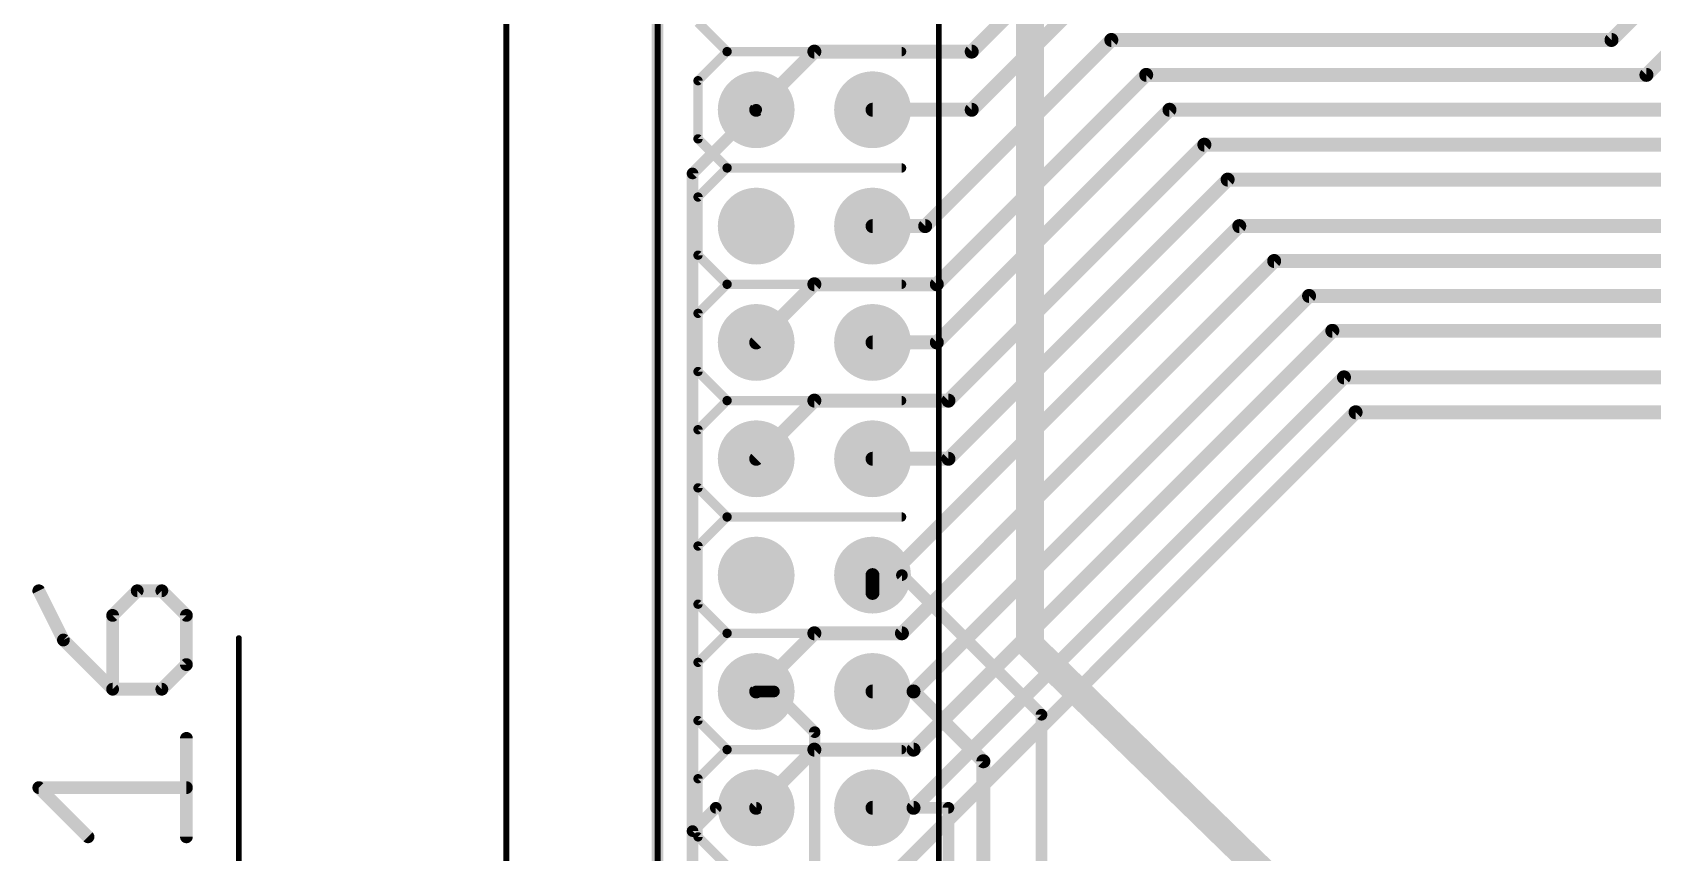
# Model space of a CAD drawing. Extents: x -15 to 72, y -20 to 100.
# Drawn here: x -13.65 to 21.73, y 53.63 to 71.54 of the extents above; entities that cross this region are included whole.
import ezdxf

# ---------------------------------------------------------------- set-up
doc = ezdxf.new("R2010")
doc.units = 0
for name, color, linetype in [('1', 12, 'CONTINUOUS'), ('16', 132, 'CONTINUOUS'), ('17', 110, 'CONTINUOUS'), ('20', 53, 'CONTINUOUS'), ('22', 6, 'CONTINUOUS'), ('51', 253, 'CONTINUOUS')]:
    doc.layers.add(name, color=color, linetype=linetype)

# ---------------------------------------------------------------- blocks, each defined once
blk = doc.blocks.new('ROUNDP')
at = {"const_width": 0.5}
blk.add_lwpolyline([(0, -0.25, 1), (0, 0.25, 1), (0, -0.25)], format="xyb", dxfattribs=at)

msp = doc.modelspace()

# ---------------------------------------------------------------- linework, layer by layer
at = {"layer": '1'}
for points, const_width in [([(0, 0), (0, 85.09)], 0.254), ([(20.828, 71.374), (28.448, 78.994)], 0.3048), ([(21.59, 70.612), (29.718, 78.74)], 0.3048), ([(6.858, 71.12), (8.636, 72.898)], 0.3048), ([(6.858, 69.85), (9.144, 72.136)], 0.3048), ([(5.842, 67.31), (9.906, 71.374)], 0.3048), ([(9.906, 71.374), (20.828, 71.374)], 0.3048), ([(2.152, 69.85), (3.422, 71.12)], 0.3048), ([(3.422, 71.12), (6.858, 71.12)], 0.3048), ([(6.096, 66.04), (10.668, 70.612)], 0.3048), ([(10.668, 70.612), (21.59, 70.612)], 0.3048), ([(4.692, 69.85), (6.858, 69.85)], 0.3048), ([(6.096, 64.77), (11.176, 69.85)], 0.3048), ([(11.176, 69.85), (22.352, 69.85)], 0.3048), ([(6.35, 63.5), (11.938, 69.088)], 0.3048), ([(11.938, 69.088), (22.86, 69.088)], 0.3048), ([(6.35, 62.23), (12.446, 68.326)], 0.3048), ([(12.446, 68.326), (23.622, 68.326)], 0.3048), ([(4.692, 67.31), (5.842, 67.31)], 0.3048), ([(4.692, 59.302), (12.7, 67.31)], 0.3048), ([(12.7, 67.31), (24.13, 67.31)], 0.3048), ([(5.334, 58.42), (13.462, 66.548)], 0.3048), ([(13.462, 66.548), (24.892, 66.548)], 0.3048), ([(2.152, 64.77), (3.422, 66.04)], 0.3048), ([(3.422, 66.04), (6.096, 66.04)], 0.3048), ([(5.588, 57.15), (14.224, 65.786)], 0.3048), ([(14.224, 65.786), (25.654, 65.786)], 0.3048), ([(5.588, 55.88), (14.732, 65.024)], 0.3048), ([(14.732, 65.024), (26.416, 65.024)], 0.3048), ([(4.692, 64.77), (6.096, 64.77)], 0.3048), ([(5.588, 54.61), (14.986, 64.008)], 0.3048), ([(14.986, 64.008), (26.924, 64.008)], 0.3048), ([(2.152, 62.23), (3.422, 63.5)], 0.3048), ([(3.422, 63.5), (6.35, 63.5)], 0.3048), ([(5.334, 53.34), (15.24, 63.246)], 0.3048), ([(15.24, 63.246), (27.686, 63.246)], 0.3048), ([(4.692, 62.23), (6.35, 62.23)], 0.3048), ([(4.692, 59.69), (4.692, 59.302)], 0.3048), ([(2.152, 57.15), (3.422, 58.42)], 0.3048), ([(3.422, 58.42), (5.334, 58.42)], 0.3048), ([(4.692, 57.15), (5.588, 57.15)], 0.3048), ([(2.152, 54.61), (3.422, 55.88)], 0.3048), ([(3.422, 55.88), (5.588, 55.88)], 0.3048), ([(0.762, 54.102), (1.27, 54.61)], 0.254), ([(1.27, 54.61), (2.152, 54.61)], 0.254), ([(4.692, 54.61), (5.588, 54.61)], 0.3048), ([(0.762, 54.102), (0.762, 48.895)], 0.254)]:
    msp.add_lwpolyline(points, dxfattribs=dict(at, const_width=const_width))
for points, const_width in [([(9.906, 71.4502, 1), (9.906, 71.2978)], 0.1524), ([(9.9599, 71.3201, 1), (9.8521, 71.4279)], 0.1524), ([(20.7741, 71.4279, 1), (20.8819, 71.3201)], 0.1524), ([(20.828, 71.2978, 1), (20.828, 71.4502)], 0.1524), ([(3.422, 71.1962, 1), (3.422, 71.0438)], 0.1524), ([(3.4759, 71.0661, 1), (3.3681, 71.1739)], 0.1524), ([(6.8041, 71.1739, 1), (6.9119, 71.0661)], 0.1524), ([(6.858, 71.0438, 1), (6.858, 71.1962)], 0.1524), ([(10.668, 70.6882, 1), (10.668, 70.5358)], 0.1524), ([(10.7219, 70.5581, 1), (10.6141, 70.6659)], 0.1524), ([(21.59, 70.5358, 1), (21.59, 70.6882)], 0.1524), ([(21.5361, 70.6659, 1), (21.6439, 70.5581)], 0.1524), ([(2.0981, 69.9039, 1), (2.2059, 69.7961)], 0.1524), ([(4.692, 69.9262, 1), (4.692, 69.7738)], 0.1524), ([(6.8041, 69.9039, 1), (6.9119, 69.7961)], 0.1524), ([(6.858, 69.7738, 1), (6.858, 69.9262)], 0.1524), ([(11.176, 69.9262, 1), (11.176, 69.7738)], 0.1524), ([(11.2299, 69.7961, 1), (11.1221, 69.9039)], 0.1524), ([(11.938, 69.1642, 1), (11.938, 69.0118)], 0.1524), ([(11.9919, 69.0341, 1), (11.8841, 69.1419)], 0.1524), ([(12.446, 68.4022, 1), (12.446, 68.2498)], 0.1524), ([(12.4999, 68.2721, 1), (12.3921, 68.3799)], 0.1524), ([(4.692, 67.3862, 1), (4.692, 67.2338)], 0.1524), ([(5.7881, 67.3639, 1), (5.8959, 67.2561)], 0.1524), ([(5.842, 67.2338, 1), (5.842, 67.3862)], 0.1524), ([(12.7, 67.3862, 1), (12.7, 67.2338)], 0.1524), ([(12.7539, 67.2561, 1), (12.6461, 67.3639)], 0.1524), ([(13.462, 66.6242, 1), (13.462, 66.4718)], 0.1524), ([(13.5159, 66.4941, 1), (13.4081, 66.6019)], 0.1524), ([(3.422, 66.1162, 1), (3.422, 65.9638)], 0.1524), ([(3.4759, 65.9861, 1), (3.3681, 66.0939)], 0.1524), ([(6.0421, 66.0939, 1), (6.1499, 65.9861)], 0.1524), ([(6.096, 65.9638, 1), (6.096, 66.1162)], 0.1524), ([(14.224, 65.8622, 1), (14.224, 65.7098)], 0.1524), ([(14.2779, 65.7321, 1), (14.1701, 65.8399)], 0.1524), ([(14.732, 65.1002, 1), (14.732, 64.9478)], 0.1524), ([(14.7859, 64.9701, 1), (14.6781, 65.0779)], 0.1524), ([(2.0981, 64.8239, 1), (2.2059, 64.7161)], 0.1524), ([(4.692, 64.8462, 1), (4.692, 64.6938)], 0.1524), ([(6.0421, 64.8239, 1), (6.1499, 64.7161)], 0.1524), ([(6.096, 64.6938, 1), (6.096, 64.8462)], 0.1524), ([(14.986, 64.0842, 1), (14.986, 63.9318)], 0.1524), ([(15.0399, 63.9541, 1), (14.9321, 64.0619)], 0.1524), ([(3.422, 63.5762, 1), (3.422, 63.4238)], 0.1524), ([(3.4759, 63.4461, 1), (3.3681, 63.5539)], 0.1524), ([(6.2961, 63.5539, 1), (6.4039, 63.4461)], 0.1524), ([(6.35, 63.4238, 1), (6.35, 63.5762)], 0.1524), ([(15.24, 63.3222, 1), (15.24, 63.1698)], 0.1524), ([(15.2939, 63.1921, 1), (15.1861, 63.2999)], 0.1524), ([(2.0981, 62.2839, 1), (2.2059, 62.1761)], 0.1524), ([(4.692, 62.3062, 1), (4.692, 62.1538)], 0.1524), ([(6.2961, 62.2839, 1), (6.4039, 62.1761)], 0.1524), ([(6.35, 62.1538, 1), (6.35, 62.3062)], 0.1524), ([(4.7682, 59.69, 1), (4.6158, 59.69)], 0.1524), ([(4.6381, 59.3559, 1), (4.7459, 59.2481)], 0.1524), ([(4.6158, 59.302, 1), (4.7682, 59.302)], 0.1524), ([(3.422, 58.4962, 1), (3.422, 58.3438)], 0.1524), ([(3.4759, 58.3661, 1), (3.3681, 58.4739)], 0.1524), ([(5.2801, 58.4739, 1), (5.3879, 58.3661)], 0.1524), ([(5.334, 58.3438, 1), (5.334, 58.4962)], 0.1524), ([(2.0981, 57.2039, 1), (2.2059, 57.0961)], 0.1524), ([(4.692, 57.2262, 1), (4.692, 57.0738)], 0.1524), ([(5.5341, 57.2039, 1), (5.6419, 57.0961)], 0.1524), ([(5.588, 57.0738, 1), (5.588, 57.2262)], 0.1524), ([(3.422, 55.9562, 1), (3.422, 55.8038)], 0.1524), ([(3.4759, 55.8261, 1), (3.3681, 55.9339)], 0.1524), ([(5.5341, 55.9339, 1), (5.6419, 55.8261)], 0.1524), ([(5.588, 55.8038, 1), (5.588, 55.9562)], 0.1524), ([(1.27, 54.6735, 1), (1.27, 54.5465)], 0.127), ([(1.3149, 54.5651, 1), (1.2251, 54.6549)], 0.127), ([(2.0981, 54.6639, 1), (2.2059, 54.5561)], 0.1524), ([(2.152, 54.5465, 1), (2.152, 54.6735)], 0.127), ([(4.692, 54.6862, 1), (4.692, 54.5338)], 0.1524), ([(5.5341, 54.6639, 1), (5.6419, 54.5561)], 0.1524), ([(5.588, 54.5338, 1), (5.588, 54.6862)], 0.1524), ([(0.8255, 54.102, 1), (0.6985, 54.102)], 0.127), ([(0.7171, 54.1469, 1), (0.8069, 54.0571)], 0.127)]:
    msp.add_lwpolyline(points, format="xyb", dxfattribs=dict(at, const_width=const_width))
at = {"layer": '16'}
for points, const_width in [([(0, 0), (0, 85.09)], 0.254), ([(8.128, 58.166), (8.128, 82.042)], 0.6096), ([(0.762, 68.46), (2.152, 69.85)], 0.254), ([(0.762, 50.546), (0.762, 68.46)], 0.254), ([(5.334, 59.69), (4.692, 59.69)], 0.254), ([(8.382, 56.642), (5.334, 59.69)], 0.254), ([(18.288, 48.26), (8.128, 58.166)], 0.6096), ([(2.54, 57.15), (2.152, 57.15)], 0.254), ([(3.429, 56.261), (2.54, 57.15)], 0.254), ([(5.588, 57.15), (4.692, 57.15)], 0.3048), ([(7.112, 55.626), (5.588, 57.15)], 0.3048), ([(8.382, 56.642), (8.382, 37.719)], 0.254), ([(3.429, 50.419), (3.429, 56.261)], 0.254), ([(7.112, 49.022), (7.112, 55.626)], 0.3048), ([(6.35, 54.61), (4.692, 54.61)], 0.254), ([(6.35, 49.53), (6.35, 54.61)], 0.254)]:
    msp.add_lwpolyline(points, dxfattribs=dict(at, const_width=const_width))
for points, const_width in [([(2.1969, 69.8051, 1), (2.1071, 69.8949)], 0.127), ([(0.8255, 68.46, 1), (0.6985, 68.46)], 0.127), ([(0.7171, 68.5049, 1), (0.8069, 68.4151)], 0.127), ([(4.692, 59.7535, 1), (4.692, 59.6265)], 0.127), ([(5.3789, 59.7349, 1), (5.2891, 59.6451)], 0.127), ([(5.334, 59.6265, 1), (5.334, 59.7535)], 0.127), ([(8.2344, 58.2751, 1), (8.0216, 58.0569)], 0.3048), ([(7.9756, 58.166, 1), (8.2804, 58.166)], 0.3048), ([(2.152, 57.2135, 1), (2.152, 57.0865)], 0.127), ([(2.5849, 57.1949, 1), (2.4951, 57.1051)], 0.127), ([(2.54, 57.0865, 1), (2.54, 57.2135)], 0.127), ([(4.692, 57.2262, 1), (4.692, 57.0738)], 0.1524), ([(5.6419, 57.2039, 1), (5.5341, 57.0961)], 0.1524), ([(5.588, 57.0738, 1), (5.588, 57.2262)], 0.1524), ([(8.4455, 56.642, 1), (8.3185, 56.642)], 0.127), ([(8.3371, 56.5971, 1), (8.4269, 56.6869)], 0.127), ([(3.4925, 56.261, 1), (3.3655, 56.261)], 0.127), ([(3.3841, 56.2161, 1), (3.4739, 56.3059)], 0.127), ([(7.1882, 55.626, 1), (7.0358, 55.626)], 0.1524), ([(7.0581, 55.5721, 1), (7.1659, 55.6799)], 0.1524), ([(4.692, 54.6735, 1), (4.692, 54.5465)], 0.127), ([(6.4135, 54.61, 1), (6.2865, 54.61)], 0.127), ([(6.35, 54.5465, 1), (6.35, 54.6735)], 0.127)]:
    msp.add_lwpolyline(points, format="xyb", dxfattribs=dict(at, const_width=const_width))
at = {"layer": '20', "const_width": 0.127}
msp.add_lwpolyline([(0, 85), (0, 0)], dxfattribs=at)
at = {"layer": '22'}
for points, const_width in [([(6.142, 76.958), (6.142, 7.558)], 0.127), ([(0.882, 71.755), (1.517, 71.12)], 0.2032), ([(1.517, 71.12), (0.882, 70.485)], 0.2032), ([(1.517, 71.12), (5.327, 71.12)], 0.2032), ([(0.882, 70.485), (0.882, 69.215)], 0.2032), ([(0.882, 69.215), (1.517, 68.58)], 0.2032), ([(1.517, 68.58), (0.882, 67.945)], 0.2032), ([(1.517, 68.58), (5.327, 68.58)], 0.2032), ([(0.882, 67.945), (0.882, 66.675)], 0.2032), ([(0.882, 66.675), (1.517, 66.04)], 0.2032), ([(1.517, 66.04), (0.882, 65.405)], 0.2032), ([(1.517, 66.04), (5.327, 66.04)], 0.2032), ([(0.882, 65.405), (0.882, 64.135)], 0.2032), ([(0.882, 64.135), (1.517, 63.5)], 0.2032), ([(1.517, 63.5), (0.882, 62.865)], 0.2032), ([(1.517, 63.5), (5.327, 63.5)], 0.2032), ([(0.882, 62.865), (0.882, 61.595)], 0.2032), ([(0.882, 61.595), (1.517, 60.96)], 0.2032), ([(1.517, 60.96), (0.882, 60.325)], 0.2032), ([(1.517, 60.96), (5.327, 60.96)], 0.2032), ([(0.882, 60.325), (0.882, 59.055)], 0.2032), ([(0.882, 59.055), (1.517, 58.42)], 0.2032), ([(1.517, 58.42), (0.882, 57.785)], 0.2032), ([(1.517, 58.42), (5.327, 58.42)], 0.2032), ([(0.882, 57.785), (0.882, 56.515)], 0.2032), ([(0.882, 56.515), (1.517, 55.88)], 0.2032), ([(1.517, 55.88), (0.882, 55.245)], 0.2032), ([(1.517, 55.88), (5.327, 55.88)], 0.2032), ([(0.882, 55.245), (0.882, 53.975)], 0.2032), ([(1.517, 53.34), (0.882, 53.975)], 0.2032)]:
    msp.add_lwpolyline(points, dxfattribs=dict(at, const_width=const_width))
at = {"layer": '22', "const_width": 0.1016}
for points in [[(1.517, 71.1708, 1), (1.517, 71.0692)], [(1.5529, 71.0841, 1), (1.4811, 71.1559)], [(1.4811, 71.0841, 1), (1.5529, 71.1559)], [(5.327, 71.0692, 1), (5.327, 71.1708)], [(0.9328, 70.485, 1), (0.8312, 70.485)], [(0.8461, 70.5209, 1), (0.9179, 70.4491)], [(0.9179, 69.2509, 1), (0.8461, 69.1791)], [(0.8312, 69.215, 1), (0.9328, 69.215)], [(1.517, 68.6308, 1), (1.517, 68.5292)], [(1.5529, 68.5441, 1), (1.4811, 68.6159)], [(1.4811, 68.5441, 1), (1.5529, 68.6159)], [(5.327, 68.5292, 1), (5.327, 68.6308)], [(0.9328, 67.945, 1), (0.8312, 67.945)], [(0.8461, 67.9809, 1), (0.9179, 67.9091)], [(0.9179, 66.7109, 1), (0.8461, 66.6391)], [(0.8312, 66.675, 1), (0.9328, 66.675)], [(1.517, 66.0908, 1), (1.517, 65.9892)], [(1.5529, 66.0041, 1), (1.4811, 66.0759)], [(1.4811, 66.0041, 1), (1.5529, 66.0759)], [(5.327, 65.9892, 1), (5.327, 66.0908)], [(0.9328, 65.405, 1), (0.8312, 65.405)], [(0.8461, 65.4409, 1), (0.9179, 65.3691)], [(0.9179, 64.1709, 1), (0.8461, 64.0991)], [(0.8312, 64.135, 1), (0.9328, 64.135)], [(1.517, 63.5508, 1), (1.517, 63.4492)], [(1.5529, 63.4641, 1), (1.4811, 63.5359)], [(1.4811, 63.4641, 1), (1.5529, 63.5359)], [(5.327, 63.4492, 1), (5.327, 63.5508)], [(0.9328, 62.865, 1), (0.8312, 62.865)], [(0.8461, 62.9009, 1), (0.9179, 62.8291)], [(0.9179, 61.6309, 1), (0.8461, 61.5591)], [(0.8312, 61.595, 1), (0.9328, 61.595)], [(1.517, 61.0108, 1), (1.517, 60.9092)], [(1.5529, 60.9241, 1), (1.4811, 60.9959)], [(1.4811, 60.9241, 1), (1.5529, 60.9959)], [(5.327, 60.9092, 1), (5.327, 61.0108)], [(0.9328, 60.325, 1), (0.8312, 60.325)], [(0.8461, 60.3609, 1), (0.9179, 60.2891)], [(0.9179, 59.0909, 1), (0.8461, 59.0191)], [(0.8312, 59.055, 1), (0.9328, 59.055)], [(1.517, 58.4708, 1), (1.517, 58.3692)], [(1.5529, 58.3841, 1), (1.4811, 58.4559)], [(1.4811, 58.3841, 1), (1.5529, 58.4559)], [(5.327, 58.3692, 1), (5.327, 58.4708)], [(0.9328, 57.785, 1), (0.8312, 57.785)], [(0.8461, 57.8209, 1), (0.9179, 57.7491)], [(0.9179, 56.5509, 1), (0.8461, 56.4791)], [(0.8312, 56.515, 1), (0.9328, 56.515)], [(1.517, 55.9308, 1), (1.517, 55.8292)], [(1.5529, 55.8441, 1), (1.4811, 55.9159)], [(1.4811, 55.8441, 1), (1.5529, 55.9159)], [(5.327, 55.8292, 1), (5.327, 55.9308)], [(0.9328, 55.245, 1), (0.8312, 55.245)], [(0.8461, 55.2809, 1), (0.9179, 55.2091)], [(0.9179, 54.0109, 1), (0.8461, 53.9391)], [(0.8312, 53.975, 1), (0.9328, 53.975)]]:
    msp.add_lwpolyline(points, format="xyb", dxfattribs=at)
at = {"layer": '51'}
for points, const_width in [([(-3.302, 85.025), (-3.302, 0.065)], 0.13), ([(-13.5121, 59.3482), (-12.9748, 58.2738)], 0.2794), ([(-11.3632, 59.3482), (-11.9004, 58.811)], 0.2794), ([(-10.8259, 59.3482), (-11.3632, 59.3482)], 0.2794), ([(-10.2887, 58.811), (-10.8259, 59.3482)], 0.2794), ([(-11.9004, 58.811), (-11.9004, 57.1993)], 0.2794), ([(-10.2887, 57.7366), (-10.2887, 58.811)], 0.2794), ([(-12.9748, 58.2738), (-11.9004, 57.1993)], 0.2794), ([(-9.144, 43.245), (-9.144, 58.3119)], 0.13), ([(-10.8259, 57.1993), (-10.2887, 57.7366)], 0.2794), ([(-11.9004, 57.1993), (-10.8259, 57.1993)], 0.2794), ([(-10.2887, 53.9766), (-10.2887, 56.1255)], 0.2794), ([(-12.4376, 53.9766), (-13.5121, 55.051)], 0.2794), ([(-13.5121, 55.051), (-10.2887, 55.051)], 0.2794)]:
    msp.add_lwpolyline(points, dxfattribs=dict(at, const_width=const_width))
for points, const_width in [([(-13.4496, 59.3795, 1), (-13.5745, 59.317)], 0.1397), ([(-11.3632, 59.4181, 1), (-11.3632, 59.2784)], 0.1397), ([(-11.3138, 59.2988, 1), (-11.4125, 59.3976)], 0.1397), ([(-10.7765, 59.3976, 1), (-10.8753, 59.2988)], 0.1397), ([(-10.8259, 59.2784, 1), (-10.8259, 59.4181)], 0.1397), ([(-11.9498, 58.8604, 1), (-11.851, 58.7616)], 0.1397), ([(-11.8305, 58.811, 1), (-11.9702, 58.811)], 0.1397), ([(-10.2188, 58.811, 1), (-10.3586, 58.811)], 0.1397), ([(-10.3381, 58.7616, 1), (-10.2393, 58.8604)], 0.1397), ([(-12.9254, 58.3232, 1), (-13.0242, 58.2244)], 0.1397), ([(-13.0373, 58.2425, 1), (-12.9124, 58.305)], 0.1397), ([(-9.1115, 58.3119, 1), (-9.1765, 58.3119)], 0.065), ([(-10.3586, 57.7366, 1), (-10.2188, 57.7366)], 0.1397), ([(-10.2393, 57.6872, 1), (-10.3381, 57.786)], 0.1397), ([(-11.9004, 57.2692, 1), (-11.9004, 57.1295)], 0.1397), ([(-11.9498, 57.1499, 1), (-11.851, 57.2487)], 0.1397), ([(-10.8753, 57.2487, 1), (-10.7765, 57.1499)], 0.1397), ([(-10.8259, 57.1295, 1), (-10.8259, 57.2692)], 0.1397), ([(-11.9702, 57.1993, 1), (-11.8305, 57.1993)], 0.1397), ([(-10.2188, 56.1255, 1), (-10.3586, 56.1255)], 0.1397), ([(-13.5121, 55.1209, 1), (-13.5121, 54.9812)], 0.1397), ([(-13.4627, 55.1004, 1), (-13.5614, 55.0016)], 0.1397), ([(-10.2887, 54.9812, 1), (-10.2887, 55.1209)], 0.1397), ([(-12.487, 53.9272, 1), (-12.3882, 54.026)], 0.1397), ([(-10.3586, 53.9766, 1), (-10.2188, 53.9766)], 0.1397)]:
    msp.add_lwpolyline(points, format="xyb", dxfattribs=dict(at, const_width=const_width))

# ---------------------------------------------------------------- block references
at = {"layer": '17', "rotation": 270}
for p, xscale, yscale in [((2.152, 69.85), 1.6764, 1.6764), ((2.152, 69.85), 1.6764, 1.6764), ((2.152, 69.85), 1.508, 1.508), ((4.692, 69.85), 1.6764, 1.6764), ((4.692, 69.85), 1.6764, 1.6764), ((4.692, 69.85), 1.508, 1.508), ((2.152, 67.31), 1.6764, 1.6764), ((2.152, 67.31), 1.6764, 1.6764), ((2.152, 67.31), 1.508, 1.508), ((4.692, 67.31), 1.6764, 1.6764), ((4.692, 67.31), 1.6764, 1.6764), ((4.692, 67.31), 1.508, 1.508), ((2.152, 64.77), 1.6764, 1.6764), ((2.152, 64.77), 1.6764, 1.6764), ((2.152, 64.77), 1.508, 1.508), ((4.692, 64.77), 1.6764, 1.6764), ((4.692, 64.77), 1.6764, 1.6764), ((4.692, 64.77), 1.508, 1.508), ((2.152, 62.23), 1.6764, 1.6764), ((2.152, 62.23), 1.6764, 1.6764), ((2.152, 62.23), 1.508, 1.508), ((4.692, 62.23), 1.6764, 1.6764), ((4.692, 62.23), 1.6764, 1.6764), ((4.692, 62.23), 1.508, 1.508), ((2.152, 59.69), 1.6764, 1.6764), ((2.152, 59.69), 1.6764, 1.6764), ((4.692, 59.69), 1.6764, 1.6764), ((4.692, 59.69), 1.6764, 1.6764), ((2.152, 59.69), 1.508, 1.508), ((4.692, 59.69), 1.508, 1.508), ((2.152, 57.15), 1.6764, 1.6764), ((2.152, 57.15), 1.6764, 1.6764), ((2.152, 57.15), 1.508, 1.508), ((4.692, 57.15), 1.6764, 1.6764), ((4.692, 57.15), 1.6764, 1.6764), ((4.692, 57.15), 1.508, 1.508), ((2.152, 54.61), 1.6764, 1.6764), ((2.152, 54.61), 1.6764, 1.6764), ((2.152, 54.61), 1.508, 1.508), ((4.692, 54.61), 1.6764, 1.6764), ((4.692, 54.61), 1.6764, 1.6764), ((4.692, 54.61), 1.508, 1.508)]:
    msp.add_blockref('ROUNDP', p, dxfattribs=dict(at, xscale=xscale, yscale=yscale))

doc.saveas('drawing.dxf')
